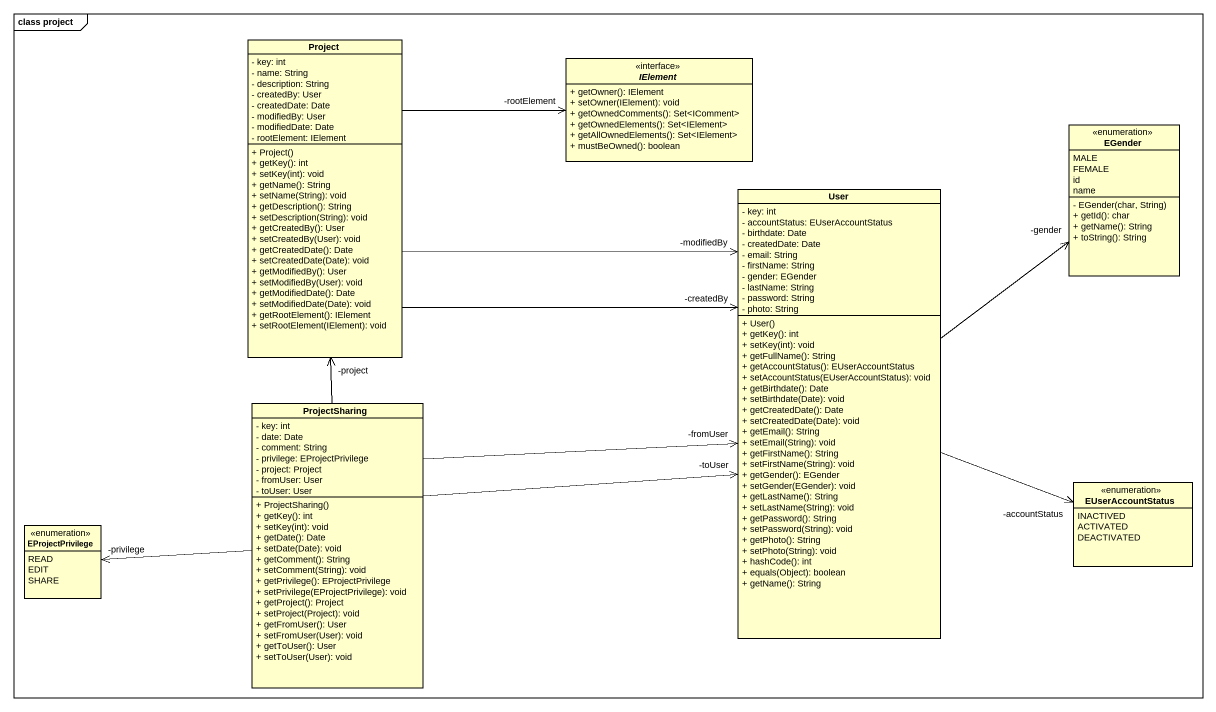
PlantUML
@startuml
mainframe class project
hide circle
hide empty members
skinparam classAttributeIconSize 0
class Project {
  - key: int
  - name: String
  - description: String
  - createdBy: User
  - createdDate: Date
  - modifiedBy: User
  - modifiedDate: Date
  - rootElement: IElement
  + Project()
  + getKey(): int
  + setKey(int): void
  + getName(): String
  + setName(String): void
  + getDescription(): String
  + setDescription(String): void
  + getCreatedBy(): User
  + setCreatedBy(User): void
  + getCreatedDate(): Date
  + setCreatedDate(Date): void
  + getModifiedBy(): User
  + setModifiedBy(User): void
  + getModifiedDate(): Date
  + setModifiedDate(Date): void
  + getRootElement(): IElement
  + setRootElement(IElement): void
}
interface IElement <<interface>> {
  + getOwner(): IElement
  + setOwner(IElement): void
  + getOwnedComments(): Set<IComment>
  + getOwnedElements(): Set<IElement>
  + getAllOwnedElements(): Set<IElement>
  + mustBeOwned(): boolean
}
enum EGender {
  MALE
  FEMALE
  id
  name
  - EGender(char, String)
  + getId(): char
  + getName(): String
  + toString(): String
}
class User {
  - key: int
  - accountStatus: EUserAccountStatus
  - birthdate: Date
  - createdDate: Date
  - email: String
  - firstName: String
  - gender: EGender
  - lastName: String
  - password: String
  - photo: String
  + User()
  + getKey(): int
  + setKey(int): void
  + getFullName(): String
  + getAccountStatus(): EUserAccountStatus
  + setAccountStatus(EUserAccountStatus): void
  + getBirthdate(): Date
  + setBirthdate(Date): void
  + getCreatedDate(): Date
  + setCreatedDate(Date): void
  + getEmail(): String
  + setEmail(String): void
  + getFirstName(): String
  + setFirstName(String): void
  + getGender(): EGender
  + setGender(EGender): void
  + getLastName(): String
  + setLastName(String): void
  + getPassword(): String
  + setPassword(String): void
  + getPhoto(): String
  + setPhoto(String): void
  + hashCode(): int
  + equals(Object): boolean
  + getName(): String
}
class ProjectSharing {
  - key: int
  - date: Date
  - comment: String
  - privilege: EProjectPrivilege
  - project: Project
  - fromUser: User
  - toUser: User
  + ProjectSharing()
  + getKey(): int
  + setKey(int): void
  + getDate(): Date
  + setDate(Date): void
  + getComment(): String
  + setComment(String): void
  + getPrivilege(): EProjectPrivilege
  + setPrivilege(EProjectPrivilege): void
  + getProject(): Project
  + setProject(Project): void
  + getFromUser(): User
  + setFromUser(User): void
  + getToUser(): User
  + setToUser(User): void
}
enum EUserAccountStatus {
  INACTIVED
  ACTIVATED
  DEACTIVATED
}
enum EProjectPrivilege {
  READ
  EDIT
  SHARE
}
Project -right-> "-rootElement" IElement
Project -right-> "-createdBy" User
Project -right-> "-modifiedBy" User
User -up-> "-gender" EGender
User -right-> "-accountStatus" EUserAccountStatus
ProjectSharing -up-> "-project" Project
ProjectSharing -right-> "-fromUser" User
ProjectSharing -right-> "-toUser" User
ProjectSharing -left-> "-privilege" EProjectPrivilege
@enduml
